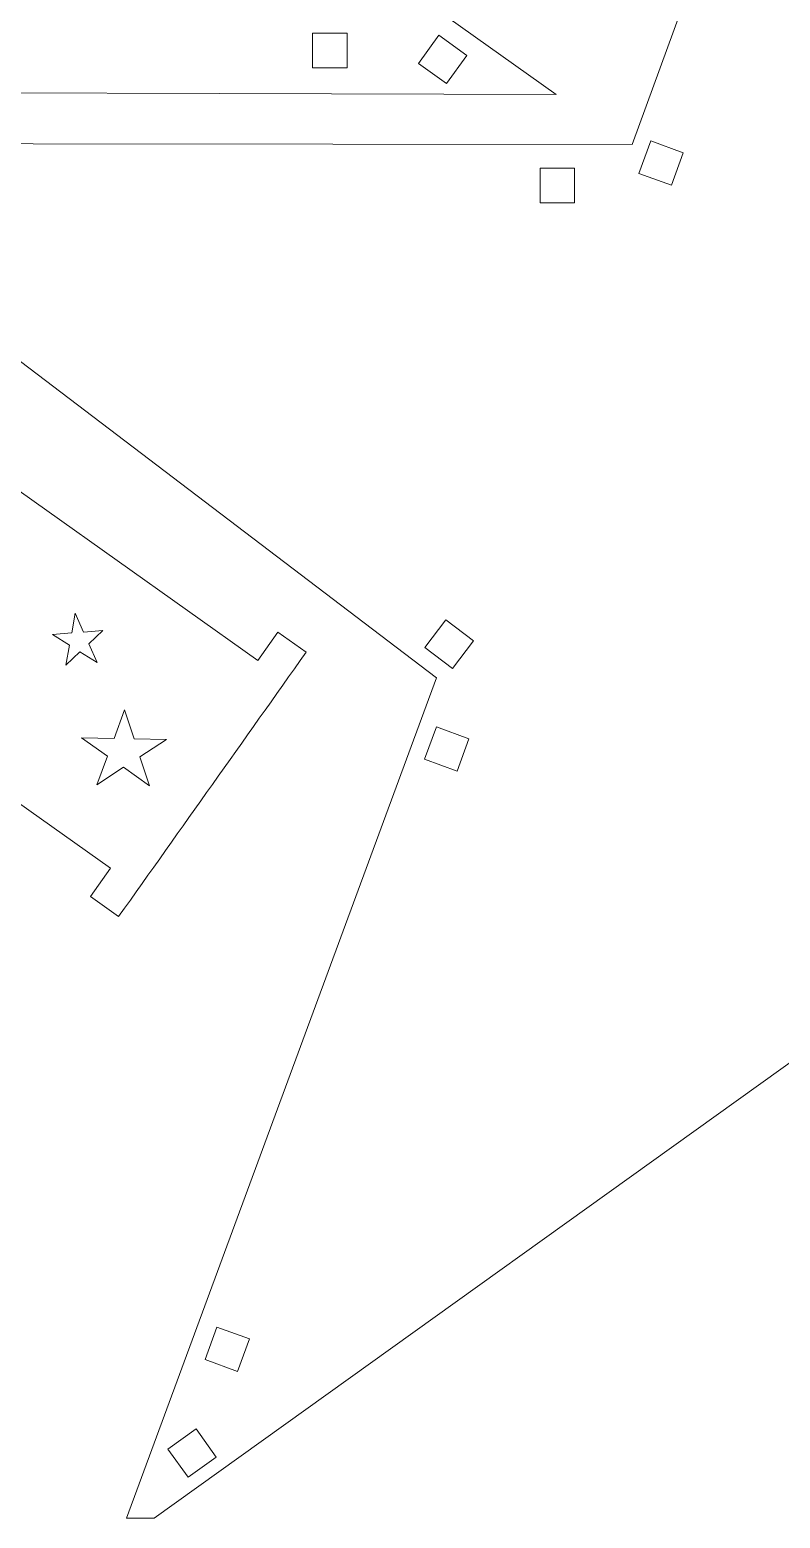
# Model space of a CAD drawing. Header units: centimetres. Extents: x -19.4 to 25.4, y -16.9 to 18.6.
# Drawn here: x 1.68 to 10.35, y -16.53 to 0.66 of the extents above; entities that cross this region are included whole.
import ezdxf

# ---------------------------------------------------------------- set-up
doc = ezdxf.new("R2010")
doc.units = ezdxf.units.CM
doc.header["$MEASUREMENT"] = 0
doc.layers.add('layer 1', color=7, linetype='Continuous')

msp = doc.modelspace()

# ---------------------------------------------------------------- linework, layer by layer
at = {"layer": 'layer 1', "color": 250, "lineweight": 9}
for points, knots in [([(-14.84191, 15.80987), (-14.84191, 15.80987), (-11.25771, 6.10371), (-11.25771, 6.10371), (-11.25771, 6.10371), (-11.25771, 6.10371), (-19.38088, -0.06509), (-19.38088, -0.06509), (-19.38088, -0.06509), (-19.38088, -0.06509), (-8.99748, -0.05361), (-8.99748, -0.05361), (-8.99748, -0.05361), (-8.99748, -0.05361), (-5.33731, -10.08188), (-5.33731, -10.08188), (-5.33731, -10.08188), (-5.33731, -10.08188), (-2.61756, -0.05896), (-2.61756, -0.05896), (-2.61756, -0.05896), (-2.61756, -0.05896), (7.76776, -0.08797), (7.76776, -0.08797), (7.76776, -0.08797), (7.76776, -0.08797), (-0.93476, 6.09502), (-0.93476, 6.09502), (-0.93476, 6.09502), (-0.93476, 6.09502), (1.74061, 15.80987), (1.74061, 15.80987), (1.74061, 15.80987), (1.74061, 15.80987), (1.43533, 15.80987), (1.43533, 15.80987), (1.43533, 15.80987), (1.43533, 15.80987), (-6.27467, 9.90378), (-6.27467, 9.90378), (-6.27467, 9.90378), (-6.27467, 9.90378), (-14.52296, 15.80987), (-14.52296, 15.80987), (-14.52296, 15.80987), (-14.52296, 15.80987), (-14.84191, 15.80987), (-14.84191, 15.80987)], [0, 0, 0, 0, 0.07692308, 0.07692308, 0.07692308, 0.07692308, 0.15384615, 0.15384615, 0.15384615, 0.15384615, 0.23076923, 0.23076923, 0.23076923, 0.23076923, 0.30769231, 0.30769231, 0.30769231, 0.30769231, 0.38461538, 0.38461538, 0.38461538, 0.38461538, 0.46153846, 0.46153846, 0.46153846, 0.46153846, 0.53846154, 0.53846154, 0.53846154, 0.53846154, 0.61538462, 0.61538462, 0.61538462, 0.61538462, 0.69230769, 0.69230769, 0.69230769, 0.69230769, 0.76923077, 0.76923077, 0.76923077, 0.76923077, 0.84615385, 0.84615385, 0.84615385, 0.84615385, 1, 1, 1, 1]), ([(19.0786, -16.52802), (19.0786, -16.52802), (19.38387, -16.52802), (19.38387, -16.52802), (19.38387, -16.52802), (19.38387, -16.52802), (16.70723, -6.814), (16.70723, -6.814), (16.70723, -6.814), (16.70723, -6.814), (25.40976, -0.63101), (25.40976, -0.63101), (25.40976, -0.63101), (25.40976, -0.63101), (15.02441, -0.66001), (15.02441, -0.66001), (15.02441, -0.66001), (15.02441, -0.66001), (12.30468, 9.3629), (12.30468, 9.3629), (12.30468, 9.3629), (12.30468, 9.3629), (8.64451, -0.66538), (8.64451, -0.66538), (8.64451, -0.66538), (8.64451, -0.66538), (-1.73889, -0.65389), (-1.73889, -0.65389), (-1.73889, -0.65389), (-1.73889, -0.65389), (6.38429, -6.82269), (6.38429, -6.82269), (6.38429, -6.82269), (6.38429, -6.82269), (2.80135, -16.52802), (2.80135, -16.52802), (2.80135, -16.52802), (2.80135, -16.52802), (3.12029, -16.52802), (3.12029, -16.52802), (3.12029, -16.52802), (3.12029, -16.52802), (11.36731, -10.62276), (11.36731, -10.62276), (11.36731, -10.62276), (11.36731, -10.62276), (19.0786, -16.52802), (19.0786, -16.52802)], [0, 0, 0, 0, 0.07692308, 0.07692308, 0.07692308, 0.07692308, 0.15384615, 0.15384615, 0.15384615, 0.15384615, 0.23076923, 0.23076923, 0.23076923, 0.23076923, 0.30769231, 0.30769231, 0.30769231, 0.30769231, 0.38461538, 0.38461538, 0.38461538, 0.38461538, 0.46153846, 0.46153846, 0.46153846, 0.46153846, 0.53846154, 0.53846154, 0.53846154, 0.53846154, 0.61538462, 0.61538462, 0.61538462, 0.61538462, 0.69230769, 0.69230769, 0.69230769, 0.69230769, 0.76923077, 0.76923077, 0.76923077, 0.76923077, 0.84615385, 0.84615385, 0.84615385, 0.84615385, 1, 1, 1, 1]), ([(4.95105, 0.21971), (4.95105, 0.21971), (5.35105, 0.22024), (5.35105, 0.22024), (5.35105, 0.22024), (5.35105, 0.22024), (5.35051, 0.61971), (5.35051, 0.61971), (5.35051, 0.61971), (5.35051, 0.61971), (4.95051, 0.61918), (4.95051, 0.61918), (4.95051, 0.61918), (4.95051, 0.61918), (4.95105, 0.21971), (4.95105, 0.21971)], [0, 0, 0, 0, 0.2, 0.2, 0.2, 0.2, 0.4, 0.4, 0.4, 0.4, 0.6, 0.6, 0.6, 0.6, 1, 1, 1, 1]), ([(6.73393, 0.36215), (6.73393, 0.36215), (6.40897, 0.5954), (6.40897, 0.5954), (6.40897, 0.5954), (6.40897, 0.5954), (6.17573, 0.27044), (6.17573, 0.27044), (6.17573, 0.27044), (6.17573, 0.27044), (6.50069, 0.03718), (6.50069, 0.03718), (6.50069, 0.03718), (6.50069, 0.03718), (6.73393, 0.36215), (6.73393, 0.36215)], [0, 0, 0, 0, 0.2, 0.2, 0.2, 0.2, 0.4, 0.4, 0.4, 0.4, 0.6, 0.6, 0.6, 0.6, 1, 1, 1, 1]), ([(8.72099, -0.99869), (8.72099, -0.99869), (8.85843, -0.62305), (8.85843, -0.62305), (8.85843, -0.62305), (8.85843, -0.62305), (9.23408, -0.76048), (9.23408, -0.76048), (9.23408, -0.76048), (9.23408, -0.76048), (9.09664, -1.13613), (9.09664, -1.13613), (9.09664, -1.13613), (9.09664, -1.13613), (8.72099, -0.99869), (8.72099, -0.99869)], [0, 0, 0, 0, 0.2, 0.2, 0.2, 0.2, 0.4, 0.4, 0.4, 0.4, 0.6, 0.6, 0.6, 0.6, 1, 1, 1, 1]), ([(7.57952, -0.93869), (7.57952, -0.93869), (7.97952, -0.93869), (7.97952, -0.93869), (7.97952, -0.93869), (7.97952, -0.93869), (7.97952, -1.33869), (7.97952, -1.33869), (7.97952, -1.33869), (7.97952, -1.33869), (7.57952, -1.33869), (7.57952, -1.33869), (7.57952, -1.33869), (7.57952, -1.33869), (7.57952, -0.93869), (7.57952, -0.93869)], [0, 0, 0, 0, 0.2, 0.2, 0.2, 0.2, 0.4, 0.4, 0.4, 0.4, 0.6, 0.6, 0.6, 0.6, 1, 1, 1, 1]), ([(-1.37211, -2.58262), (-1.37211, -2.58262), (4.32027, -6.62228), (4.32027, -6.62228), (4.32027, -6.62228), (4.32027, -6.62228), (4.55164, -6.29624), (4.55164, -6.29624), (4.55164, -6.29624), (4.55164, -6.29624), (4.87784, -6.52773), (4.87784, -6.52773), (4.87784, -6.52773), (4.15567, -7.54537), (3.43351, -8.56301), (2.71133, -9.58065), (2.71133, -9.58065), (2.71133, -9.58065), (2.38512, -9.34917), (2.38512, -9.34917), (2.38512, -9.34917), (2.38512, -9.34917), (2.61649, -9.02313), (2.61649, -9.02313), (2.61649, -9.02313), (2.61649, -9.02313), (-3.07591, -4.98348), (-3.07591, -4.98348), (-3.07591, -4.98348), (-3.07591, -4.98348), (-3.30728, -5.30953), (-3.30728, -5.30953), (-3.30728, -5.30953), (-3.30728, -5.30953), (-3.63349, -5.07802), (-3.63349, -5.07802), (-3.63349, -5.07802), (-2.91132, -4.0604), (-2.18913, -3.04274), (-1.46696, -2.0251), (-1.46696, -2.0251), (-1.46696, -2.0251), (-1.14075, -2.25658), (-1.14075, -2.25658), (-1.14075, -2.25658), (-1.14075, -2.25658), (-1.37211, -2.58262), (-1.37211, -2.58262)], [0, 0, 0, 0, 0.07692308, 0.07692308, 0.07692308, 0.07692308, 0.15384615, 0.15384615, 0.15384615, 0.15384615, 0.23076923, 0.23076923, 0.23076923, 0.23076923, 0.30769231, 0.30769231, 0.30769231, 0.30769231, 0.38461538, 0.38461538, 0.38461538, 0.38461538, 0.46153846, 0.46153846, 0.46153846, 0.46153846, 0.53846154, 0.53846154, 0.53846154, 0.53846154, 0.61538462, 0.61538462, 0.61538462, 0.61538462, 0.69230769, 0.69230769, 0.69230769, 0.69230769, 0.76923077, 0.76923077, 0.76923077, 0.76923077, 0.84615385, 0.84615385, 0.84615385, 0.84615385, 1, 1, 1, 1]), ([(2.52933, -6.27732), (2.52933, -6.27732), (2.36515, -6.4295), (2.36515, -6.4295), (2.36515, -6.4295), (2.36515, -6.4295), (2.46149, -6.6479), (2.46149, -6.6479), (2.46149, -6.6479), (2.46149, -6.6479), (2.26445, -6.52321), (2.26445, -6.52321), (2.26445, -6.52321), (2.26445, -6.52321), (2.10084, -6.67608), (2.10084, -6.67608), (2.10084, -6.67608), (2.10084, -6.67608), (2.14325, -6.44682), (2.14325, -6.44682), (2.14325, -6.44682), (2.14325, -6.44682), (1.94579, -6.3229), (1.94579, -6.3229), (1.94579, -6.3229), (1.94579, -6.3229), (2.16901, -6.30592), (2.16901, -6.30592), (2.16901, -6.30592), (2.16901, -6.30592), (2.21057, -6.07645), (2.21057, -6.07645), (2.21057, -6.07645), (2.21057, -6.07645), (2.30617, -6.29521), (2.30617, -6.29521), (2.30617, -6.29521), (2.30617, -6.29521), (2.52933, -6.27732), (2.52933, -6.27732)], [0, 0, 0, 0, 0.09090909, 0.09090909, 0.09090909, 0.09090909, 0.18181818, 0.18181818, 0.18181818, 0.18181818, 0.27272727, 0.27272727, 0.27272727, 0.27272727, 0.36363636, 0.36363636, 0.36363636, 0.36363636, 0.45454545, 0.45454545, 0.45454545, 0.45454545, 0.54545455, 0.54545455, 0.54545455, 0.54545455, 0.63636364, 0.63636364, 0.63636364, 0.63636364, 0.72727273, 0.72727273, 0.72727273, 0.72727273, 0.81818182, 0.81818182, 0.81818182, 0.81818182, 1, 1, 1, 1]), ([(6.24975, -6.47185), (6.24975, -6.47185), (6.56781, -6.71442), (6.56781, -6.71442), (6.56781, -6.71442), (6.56781, -6.71442), (6.81037, -6.39634), (6.81037, -6.39634), (6.81037, -6.39634), (6.81037, -6.39634), (6.49231, -6.15378), (6.49231, -6.15378), (6.49231, -6.15378), (6.49231, -6.15378), (6.24975, -6.47185), (6.24975, -6.47185)], [0, 0, 0, 0, 0.2, 0.2, 0.2, 0.2, 0.4, 0.4, 0.4, 0.4, 0.6, 0.6, 0.6, 0.6, 1, 1, 1, 1]), ([(2.77993, -7.19252), (2.77993, -7.19252), (2.88883, -7.52825), (2.88883, -7.52825), (2.88883, -7.52825), (2.88883, -7.52825), (3.26512, -7.53517), (3.26512, -7.53517), (3.26512, -7.53517), (3.26512, -7.53517), (2.95615, -7.73442), (2.95615, -7.73442), (2.95615, -7.73442), (2.95615, -7.73442), (3.06641, -8.06977), (3.06641, -8.06977), (3.06641, -8.06977), (3.06641, -8.06977), (2.76655, -7.85717), (2.76655, -7.85717), (2.76655, -7.85717), (2.76655, -7.85717), (2.45836, -8.05756), (2.45836, -8.05756), (2.45836, -8.05756), (2.45836, -8.05756), (2.58205, -7.7269), (2.58205, -7.7269), (2.58205, -7.7269), (2.58205, -7.7269), (2.28132, -7.51538), (2.28132, -7.51538), (2.28132, -7.51538), (2.28132, -7.51538), (2.65761, -7.52362), (2.65761, -7.52362), (2.65761, -7.52362), (2.65761, -7.52362), (2.77993, -7.19252), (2.77993, -7.19252)], [0, 0, 0, 0, 0.09090909, 0.09090909, 0.09090909, 0.09090909, 0.18181818, 0.18181818, 0.18181818, 0.18181818, 0.27272727, 0.27272727, 0.27272727, 0.27272727, 0.36363636, 0.36363636, 0.36363636, 0.36363636, 0.45454545, 0.45454545, 0.45454545, 0.45454545, 0.54545455, 0.54545455, 0.54545455, 0.54545455, 0.63636364, 0.63636364, 0.63636364, 0.63636364, 0.72727273, 0.72727273, 0.72727273, 0.72727273, 0.81818182, 0.81818182, 0.81818182, 0.81818182, 1, 1, 1, 1]), ([(6.24551, -7.76474), (6.24551, -7.76474), (6.38295, -7.3891), (6.38295, -7.3891), (6.38295, -7.3891), (6.38295, -7.3891), (6.75859, -7.52653), (6.75859, -7.52653), (6.75859, -7.52653), (6.75859, -7.52653), (6.62116, -7.90218), (6.62116, -7.90218), (6.62116, -7.90218), (6.62116, -7.90218), (6.24551, -7.76474), (6.24551, -7.76474)], [0, 0, 0, 0, 0.2, 0.2, 0.2, 0.2, 0.4, 0.4, 0.4, 0.4, 0.6, 0.6, 0.6, 0.6, 1, 1, 1, 1]), ([(3.70975, -14.69554), (3.70975, -14.69554), (3.84719, -14.3199), (3.84719, -14.3199), (3.84719, -14.3199), (3.84719, -14.3199), (4.22283, -14.45733), (4.22283, -14.45733), (4.22283, -14.45733), (4.22283, -14.45733), (4.0854, -14.83298), (4.0854, -14.83298), (4.0854, -14.83298), (4.0854, -14.83298), (3.70975, -14.69554), (3.70975, -14.69554)], [0, 0, 0, 0, 0.2, 0.2, 0.2, 0.2, 0.4, 0.4, 0.4, 0.4, 0.6, 0.6, 0.6, 0.6, 1, 1, 1, 1]), ([(3.51449, -16.05552), (3.51449, -16.05552), (3.83945, -15.82226), (3.83945, -15.82226), (3.83945, -15.82226), (3.83945, -15.82226), (3.60619, -15.49732), (3.60619, -15.49732), (3.60619, -15.49732), (3.60619, -15.49732), (3.28123, -15.73056), (3.28123, -15.73056), (3.28123, -15.73056), (3.28123, -15.73056), (3.51449, -16.05552), (3.51449, -16.05552)], [0, 0, 0, 0, 0.2, 0.2, 0.2, 0.2, 0.4, 0.4, 0.4, 0.4, 0.6, 0.6, 0.6, 0.6, 1, 1, 1, 1])]:
    msp.add_open_spline(points, degree=3, knots=knots, dxfattribs=at)

doc.saveas('drawing.dxf')
